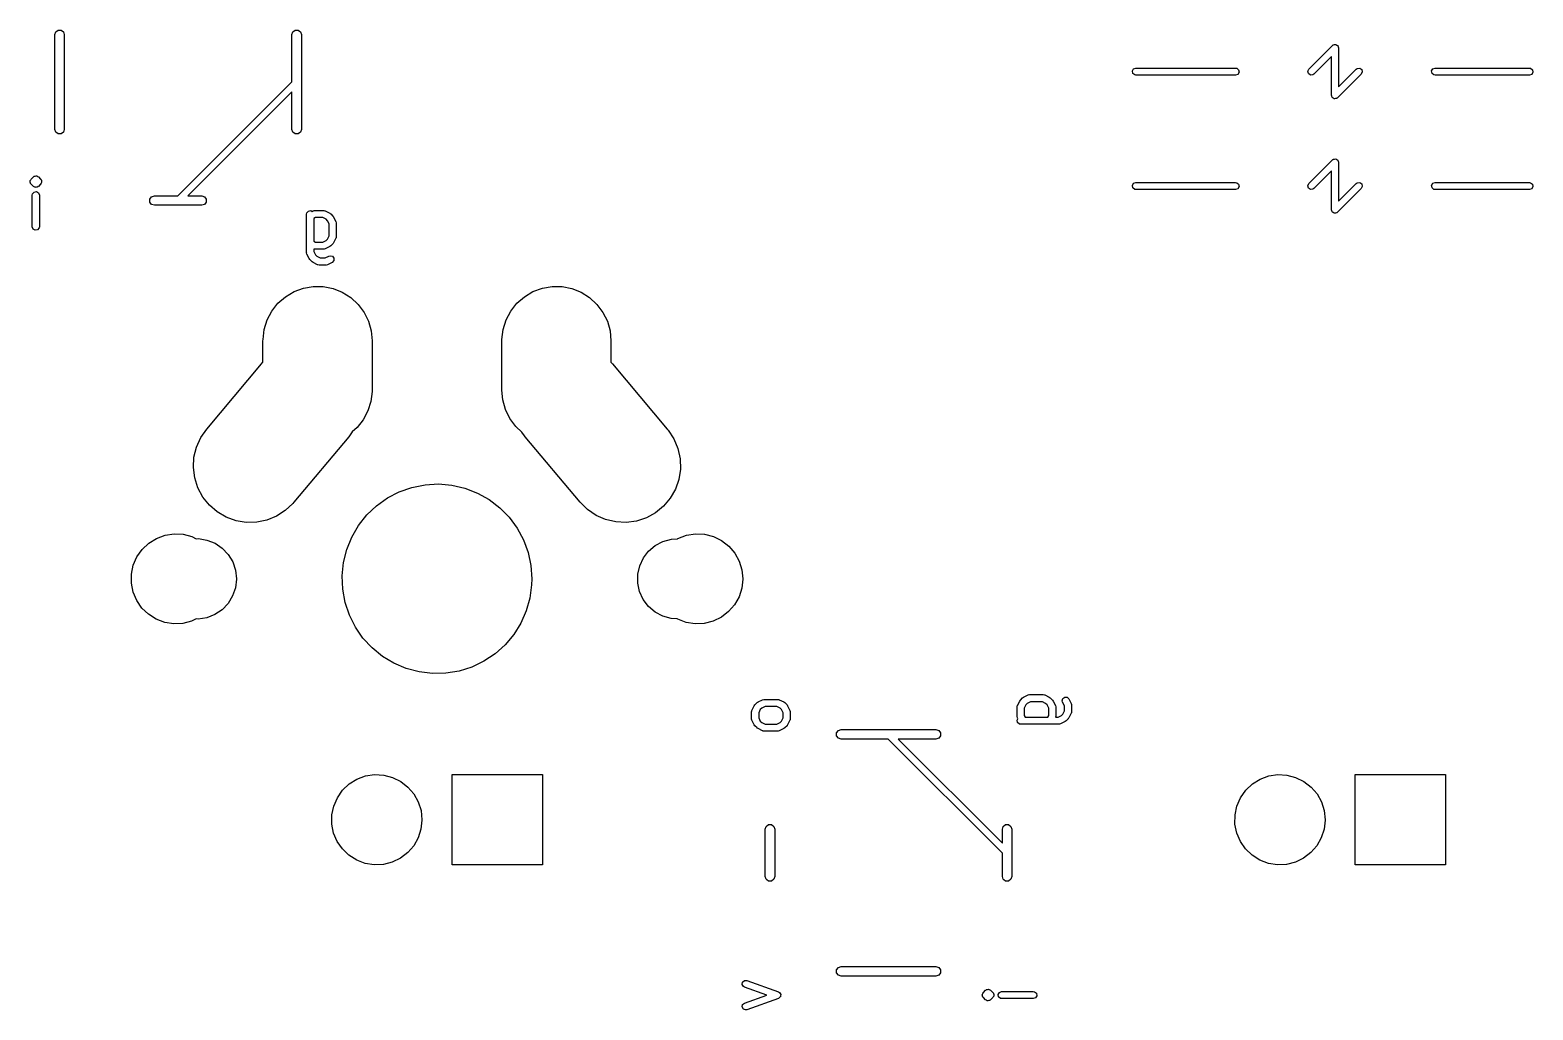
# Model space of a CAD drawing. Extents: x 0 to 132, y -20 to 105.
# Drawn here: x 0.16 to 31.86, y -0.09 to 20.57 of the extents above; entities that cross this region are included whole.
import ezdxf

# ---------------------------------------------------------------- set-up
doc = ezdxf.new("R2010")
doc.units = 0
doc.layers.add('BLACK', color=7, linetype='CONTINUOUS')

msp = doc.modelspace()

# ---------------------------------------------------------------- linework, layer by layer
at = {"layer": 'BLACK', "linetype": 'CONTINUOUS'}
for p, q in [((0.685, 18.4775), (0.685001, 20.4775)), ((0.685001, 20.4775), (0.704099, 20.5363)), ((0.704099, 20.5363), (0.754099, 20.5726)), ((0.754099, 20.5726), (0.815902, 20.5726)), ((0.815902, 20.5726), (0.865902, 20.5363)), ((0.865902, 20.5363), (0.885, 20.4775)), ((0.885, 20.4775), (0.885, 18.4775)), ((5.685, 20.4775), (5.7041, 20.5363)), ((5.685, 19.4836), (5.685, 20.4775)), ((5.7041, 20.5363), (5.7541, 20.5726)), ((5.7541, 20.5726), (5.8159, 20.5726)), ((5.8159, 20.5726), (5.8659, 20.5363)), ((5.8659, 20.5363), (5.885, 20.4775)), ((5.885, 20.4775), (5.885, 18.4775)), ((27.136, 19.7495), (27.636, 20.2495)), ((27.614, 20.0154), (27.242, 19.6435)), ((27.614, 19.1965), (27.614, 20.0154)), ((27.636, 20.2495), (27.6494, 20.2589)), ((27.6494, 20.2589), (27.6515, 20.2615)), ((27.6515, 20.2615), (27.6535, 20.2618)), ((27.6535, 20.2618), (27.6573, 20.2645)), ((27.6573, 20.2645), (27.6798, 20.2664)), ((27.6798, 20.2664), (27.702, 20.2704)), ((27.702, 20.2704), (27.705, 20.2686)), ((27.705, 20.2686), (27.7084, 20.2689)), ((27.7084, 20.2689), (27.7269, 20.256)), ((27.7269, 20.256), (27.7465, 20.2447)), ((27.7465, 20.2447), (27.7476, 20.2415)), ((27.7476, 20.2415), (27.7504, 20.2395)), ((27.7504, 20.2395), (27.7563, 20.2177)), ((27.7563, 20.2177), (27.764, 20.1965)), ((27.764, 20.1965), (27.764, 19.3776)), ((23.4151, 19.7095), (23.4408, 19.754)), ((23.424, 19.659), (23.4151, 19.7095)), ((23.4633, 19.626), (23.424, 19.659)), ((23.4408, 19.754), (23.489, 19.7715)), ((23.489, 19.7715), (25.589, 19.7715)), ((25.589, 19.7715), (25.6147, 19.767)), ((25.6147, 19.767), (25.654, 19.734)), ((25.6629, 19.6835), (25.6372, 19.639)), ((25.654, 19.734), (25.6629, 19.6835)), ((27.1143, 19.703), (27.136, 19.7495)), ((27.1276, 19.6535), (27.1143, 19.703)), ((27.764, 19.3776), (28.136, 19.7495)), ((28.136, 19.7495), (28.1573, 19.7645)), ((28.1573, 19.7645), (28.2084, 19.7689)), ((28.2084, 19.7689), (28.2504, 19.7395)), ((28.2637, 19.69), (28.242, 19.6435)), ((28.2504, 19.7395), (28.2637, 19.69)), ((29.7251, 19.7095), (29.7508, 19.754)), ((29.734, 19.659), (29.7251, 19.7095)), ((29.7733, 19.626), (29.734, 19.659)), ((29.7508, 19.754), (29.799, 19.7715)), ((29.799, 19.7715), (31.789, 19.7715)), ((31.789, 19.7715), (31.8147, 19.767)), ((31.8147, 19.767), (31.854, 19.734)), ((31.8629, 19.6835), (31.8372, 19.639)), ((31.854, 19.734), (31.8629, 19.6835)), ((3.27893, 17.0775), (5.685, 19.4836)), ((23.489, 19.6215), (23.4633, 19.626)), ((25.589, 19.6215), (23.489, 19.6215)), ((25.6372, 19.639), (25.589, 19.6215)), ((27.1696, 19.6241), (27.1276, 19.6535)), ((27.2207, 19.6285), (27.1696, 19.6241)), ((27.242, 19.6435), (27.2207, 19.6285)), ((28.242, 19.6435), (27.742, 19.1435)), ((29.799, 19.6215), (29.7733, 19.626)), ((31.789, 19.6215), (29.799, 19.6215)), ((31.8372, 19.639), (31.789, 19.6215)), ((5.685, 19.2714), (3.49107, 17.0775)), ((5.685, 18.4775), (5.685, 19.2714)), ((27.6217, 19.1753), (27.614, 19.1965)), ((27.6276, 19.1535), (27.6217, 19.1753)), ((27.6304, 19.1515), (27.6276, 19.1535)), ((27.6315, 19.1483), (27.6304, 19.1515)), ((27.6511, 19.137), (27.6315, 19.1483)), ((27.6696, 19.1241), (27.6511, 19.137)), ((27.673, 19.1244), (27.6696, 19.1241)), ((27.676, 19.1226), (27.673, 19.1244)), ((27.6982, 19.1266), (27.676, 19.1226)), ((27.7207, 19.1285), (27.6982, 19.1266)), ((27.7245, 19.1312), (27.7207, 19.1285)), ((27.7265, 19.1315), (27.7245, 19.1312)), ((27.7286, 19.1341), (27.7265, 19.1315)), ((27.742, 19.1435), (27.7286, 19.1341)), ((0.704098, 18.4187), (0.685, 18.4775)), ((0.754098, 18.3824), (0.704098, 18.4187)), ((0.865902, 18.4187), (0.815901, 18.3824)), ((0.885, 18.4775), (0.865902, 18.4187)), ((5.7041, 18.4187), (5.685, 18.4775)), ((5.7541, 18.3824), (5.7041, 18.4187)), ((5.8659, 18.4187), (5.8159, 18.3824)), ((5.885, 18.4775), (5.8659, 18.4187)), ((0.815901, 18.3824), (0.754098, 18.3824)), ((5.8159, 18.3824), (5.7541, 18.3824)), ((27.136, 17.3365), (27.636, 17.8365)), ((27.636, 17.8365), (27.6494, 17.8459)), ((27.6494, 17.8459), (27.6515, 17.8485)), ((27.6515, 17.8485), (27.6535, 17.8488)), ((27.6535, 17.8488), (27.6573, 17.8515)), ((27.6573, 17.8515), (27.6798, 17.8534)), ((27.6798, 17.8534), (27.702, 17.8574)), ((27.702, 17.8574), (27.705, 17.8556)), ((27.705, 17.8556), (27.7084, 17.8559)), ((27.7084, 17.8559), (27.7269, 17.843)), ((27.7269, 17.843), (27.7465, 17.8317)), ((27.7465, 17.8317), (27.7476, 17.8285)), ((27.7476, 17.8285), (27.7504, 17.8265)), ((27.7504, 17.8265), (27.7563, 17.8047)), ((27.7563, 17.8047), (27.764, 17.7835)), ((27.764, 17.7835), (27.764, 16.9646)), ((0.184347, 17.4305), (0.231968, 17.4782)), ((0.231968, 17.4782), (0.240072, 17.4838)), ((0.240072, 17.4838), (0.241983, 17.4866)), ((0.241983, 17.4866), (0.245201, 17.4874)), ((0.245201, 17.4874), (0.245378, 17.4875)), ((0.245378, 17.4875), (0.2475, 17.4901)), ((0.2475, 17.4901), (0.249491, 17.4904)), ((0.249491, 17.4904), (0.253304, 17.4931)), ((0.253304, 17.4931), (0.272716, 17.4948)), ((0.272716, 17.4948), (0.291537, 17.4998)), ((0.291537, 17.4998), (0.294644, 17.4984)), ((0.294644, 17.4984), (0.298023, 17.499)), ((0.298023, 17.499), (0.300995, 17.4973)), ((0.300995, 17.4973), (0.304411, 17.4976)), ((0.304411, 17.4976), (0.320375, 17.4864)), ((0.320375, 17.4864), (0.338033, 17.4782)), ((0.338033, 17.4782), (0.385652, 17.4305)), ((27.614, 17.6024), (27.242, 17.2305)), ((27.614, 16.7835), (27.614, 17.6024)), ((0.162666, 17.384), (0.165526, 17.3902)), ((0.167709, 17.3652), (0.162666, 17.384)), ((0.164936, 17.3969), (0.176111, 17.4129)), ((0.165526, 17.3902), (0.164936, 17.3969)), ((0.169407, 17.3458), (0.167709, 17.3652)), ((0.175082, 17.3377), (0.169407, 17.3458)), ((0.175944, 17.3345), (0.175082, 17.3377)), ((0.178673, 17.3326), (0.175944, 17.3345)), ((0.176111, 17.4129), (0.184347, 17.4305)), ((0.184348, 17.3245), (0.178673, 17.3326)), ((0.231968, 17.2768), (0.184348, 17.3245)), ((0.214524, 17.1174), (0.247501, 17.1567)), ((0.249627, 17.2686), (0.231968, 17.2768)), ((0.247501, 17.1567), (0.298024, 17.1656)), ((0.265589, 17.2574), (0.249627, 17.2686)), ((0.269005, 17.2577), (0.265589, 17.2574)), ((0.271977, 17.256), (0.269005, 17.2577)), ((0.275357, 17.2566), (0.271977, 17.256)), ((0.278464, 17.2552), (0.275357, 17.2566)), ((0.297284, 17.2602), (0.278464, 17.2552)), ((0.316696, 17.2619), (0.297284, 17.2602)), ((0.298024, 17.1656), (0.342453, 17.14)), ((0.320509, 17.2646), (0.316696, 17.2619)), ((0.3225, 17.2649), (0.320509, 17.2646)), ((0.324622, 17.2675), (0.3225, 17.2649)), ((0.324801, 17.2676), (0.324622, 17.2675)), ((0.328018, 17.2684), (0.324801, 17.2676)), ((0.329928, 17.2712), (0.328018, 17.2684)), ((0.338033, 17.2768), (0.329928, 17.2712)), ((0.385651, 17.3245), (0.338033, 17.2768)), ((0.342453, 17.14), (0.36, 17.0918)), ((0.393885, 17.3421), (0.385651, 17.3245)), ((0.385652, 17.4305), (0.391327, 17.4224)), ((0.391327, 17.4224), (0.394055, 17.4205)), ((0.405063, 17.3581), (0.393885, 17.3421)), ((0.394055, 17.4205), (0.394917, 17.4173)), ((0.394917, 17.4173), (0.400592, 17.4092)), ((0.400592, 17.4092), (0.40229, 17.3898)), ((0.40229, 17.3898), (0.407333, 17.371)), ((0.407333, 17.371), (0.404473, 17.3648)), ((0.404473, 17.3648), (0.405063, 17.3581)), ((23.4151, 17.2965), (23.4408, 17.341)), ((23.424, 17.246), (23.4151, 17.2965)), ((23.4633, 17.213), (23.424, 17.246)), ((23.4408, 17.341), (23.489, 17.3585)), ((23.489, 17.2085), (23.4633, 17.213)), ((23.489, 17.3585), (25.589, 17.3585)), ((25.589, 17.2085), (23.489, 17.2085)), ((25.589, 17.3585), (25.6147, 17.354)), ((25.6372, 17.226), (25.589, 17.2085)), ((25.6147, 17.354), (25.654, 17.321)), ((25.6629, 17.2705), (25.6372, 17.226)), ((25.654, 17.321), (25.6629, 17.2705)), ((27.1143, 17.29), (27.136, 17.3365)), ((27.1276, 17.2405), (27.1143, 17.29)), ((27.1696, 17.2111), (27.1276, 17.2405)), ((27.2207, 17.2155), (27.1696, 17.2111)), ((27.242, 17.2305), (27.2207, 17.2155)), ((28.242, 17.2305), (27.742, 16.7305)), ((27.764, 16.9646), (28.136, 17.3365)), ((28.136, 17.3365), (28.1573, 17.3515)), ((28.1573, 17.3515), (28.2084, 17.3559)), ((28.2084, 17.3559), (28.2504, 17.3265)), ((28.2637, 17.277), (28.242, 17.2305)), ((28.2504, 17.3265), (28.2637, 17.277)), ((29.7251, 17.2965), (29.7508, 17.341)), ((29.734, 17.246), (29.7251, 17.2965)), ((29.7733, 17.213), (29.734, 17.246)), ((29.7508, 17.341), (29.799, 17.3585)), ((29.799, 17.2085), (29.7733, 17.213)), ((29.799, 17.3585), (31.789, 17.3585)), ((31.789, 17.2085), (29.799, 17.2085)), ((31.789, 17.3585), (31.8147, 17.354)), ((31.8372, 17.226), (31.789, 17.2085)), ((31.8147, 17.354), (31.854, 17.321)), ((31.8629, 17.2705), (31.8372, 17.226)), ((31.854, 17.321), (31.8629, 17.2705)), ((0.21, 16.4251), (0.210001, 17.0918)), ((0.210001, 17.0918), (0.214524, 17.1174)), ((0.36, 17.0918), (0.36, 16.4251)), ((2.68989, 17.0084), (2.72622, 17.0584)), ((2.68989, 16.9466), (2.68989, 17.0084)), ((2.72622, 16.8966), (2.68989, 16.9466)), ((2.72622, 17.0584), (2.785, 17.0775)), ((2.785, 16.8775), (2.72622, 16.8966)), ((2.785, 17.0775), (3.27893, 17.0775)), ((3.785, 16.8775), (2.785, 16.8775)), ((3.49107, 17.0775), (3.785, 17.0775)), ((3.785, 17.0775), (3.84378, 17.0584)), ((3.84378, 16.8966), (3.785, 16.8775)), ((3.84378, 17.0584), (3.88011, 17.0084)), ((3.88011, 16.9466), (3.84378, 16.8966)), ((3.88011, 17.0084), (3.88011, 16.9466)), ((5.99571, 16.6918), (6.00024, 16.7174)), ((5.99571, 15.8823), (5.99571, 16.6918)), ((6.00024, 16.7174), (6.03321, 16.7567)), ((6.03321, 16.7567), (6.08374, 16.7656)), ((6.08374, 16.7656), (6.11262, 16.749)), ((6.11262, 16.749), (6.13241, 16.7589)), ((6.13241, 16.7589), (6.15738, 16.7663)), ((6.18366, 16.6168), (6.14571, 16.5978)), ((6.14571, 16.5978), (6.14571, 16.1191)), ((6.15738, 16.7663), (6.16174, 16.7653)), ((6.16174, 16.7653), (6.16595, 16.7668)), ((6.16595, 16.7668), (6.35643, 16.7668)), ((6.33872, 16.6168), (6.18366, 16.6168)), ((6.40724, 16.5825), (6.33872, 16.6168)), ((6.35643, 16.7668), (6.38208, 16.7623)), ((6.38208, 16.7623), (6.38551, 16.7594)), ((6.38551, 16.7594), (6.38997, 16.7589)), ((6.38997, 16.7589), (6.48521, 16.7112)), ((6.43764, 16.5521), (6.40724, 16.5825)), ((6.4719, 16.4836), (6.43764, 16.5521)), ((6.48521, 16.7112), (6.50321, 16.6979)), ((6.50321, 16.6979), (6.5047, 16.6972)), ((6.5047, 16.6972), (6.55232, 16.6496)), ((6.55232, 16.6496), (6.56518, 16.6312)), ((6.56518, 16.6312), (6.56637, 16.6301)), ((6.56637, 16.6301), (6.61398, 16.5349)), ((6.61398, 16.5349), (6.62141, 16.5099)), ((6.62141, 16.5099), (6.62037, 16.5055)), ((6.62037, 16.5055), (6.6219, 16.5013)), ((6.6219, 16.5013), (6.6219, 16.2156)), ((27.6217, 16.7623), (27.614, 16.7835)), ((27.6276, 16.7405), (27.6217, 16.7623)), ((27.6304, 16.7385), (27.6276, 16.7405)), ((27.6315, 16.7353), (27.6304, 16.7385)), ((27.6511, 16.724), (27.6315, 16.7353)), ((27.6696, 16.7111), (27.6511, 16.724)), ((27.673, 16.7114), (27.6696, 16.7111)), ((27.676, 16.7096), (27.673, 16.7114)), ((27.6982, 16.7136), (27.676, 16.7096)), ((27.7207, 16.7155), (27.6982, 16.7136)), ((27.7245, 16.7182), (27.7207, 16.7155)), ((27.7265, 16.7185), (27.7245, 16.7182)), ((27.7286, 16.7211), (27.7265, 16.7185)), ((27.742, 16.7305), (27.7286, 16.7211)), ((0.227547, 16.3769), (0.21, 16.4251)), ((0.271976, 16.3513), (0.227547, 16.3769)), ((0.322499, 16.3602), (0.271976, 16.3513)), ((0.355477, 16.3995), (0.322499, 16.3602)), ((0.36, 16.4251), (0.355477, 16.3995)), ((6.43764, 16.1648), (6.4719, 16.2333)), ((6.4719, 16.2333), (6.4719, 16.4836)), ((6.61398, 16.1821), (6.56637, 16.0868)), ((6.6145, 16.1865), (6.61398, 16.1821)), ((6.61738, 16.1899), (6.6145, 16.1865)), ((6.6219, 16.2156), (6.61738, 16.1899)), ((5.99725, 15.878), (5.99571, 15.8823)), ((5.99621, 15.8737), (5.99725, 15.878)), ((6.00363, 15.8487), (5.99621, 15.8737)), ((6.14571, 16.1191), (6.18366, 16.1001)), ((6.16595, 15.9501), (6.14571, 15.9537)), ((6.14571, 15.9537), (6.14571, 15.9)), ((6.14571, 15.9), (6.17997, 15.8315)), ((6.35643, 15.9501), (6.16595, 15.9501)), ((6.18366, 16.1001), (6.33872, 16.1001)), ((6.33872, 16.1001), (6.40724, 16.1344)), ((6.36064, 15.9517), (6.35643, 15.9501)), ((6.365, 15.9506), (6.36064, 15.9517)), ((6.38997, 15.958), (6.365, 15.9506)), ((6.48521, 16.0057), (6.38997, 15.958)), ((6.40724, 16.1344), (6.43764, 16.1648)), ((6.48633, 16.0068), (6.48521, 16.0057)), ((6.5047, 16.0197), (6.48633, 16.0068)), ((6.55232, 16.0673), (6.5047, 16.0197)), ((6.55301, 16.0688), (6.55232, 16.0673)), ((6.56637, 16.0868), (6.55301, 16.0688)), ((6.05125, 15.7535), (6.00363, 15.8487)), ((6.05244, 15.7524), (6.05125, 15.7535)), ((6.0653, 15.734), (6.05244, 15.7524)), ((6.11292, 15.6864), (6.0653, 15.734)), ((6.1144, 15.6857), (6.11292, 15.6864)), ((6.13241, 15.6723), (6.1144, 15.6857)), ((6.22765, 15.6247), (6.13241, 15.6723)), ((6.17997, 15.8315), (6.21038, 15.801)), ((6.21038, 15.801), (6.27889, 15.7668)), ((6.2321, 15.6242), (6.22765, 15.6247)), ((6.23554, 15.6213), (6.2321, 15.6242)), ((6.26119, 15.6168), (6.23554, 15.6213)), ((6.40405, 15.6168), (6.26119, 15.6168)), ((6.27889, 15.7668), (6.38634, 15.7668)), ((6.38634, 15.7668), (6.46574, 15.8065)), ((6.40826, 15.6183), (6.40405, 15.6168)), ((6.41262, 15.6173), (6.40826, 15.6183)), ((6.43759, 15.6247), (6.41262, 15.6173)), ((6.53282, 15.6723), (6.43759, 15.6247)), ((6.46574, 15.8065), (6.49071, 15.8139)), ((6.49071, 15.8139), (6.54061, 15.802)), ((6.5681, 15.7096), (6.53282, 15.6723)), ((6.54061, 15.802), (6.57117, 15.7608)), ((6.57117, 15.7608), (6.5681, 15.7096)), ((5.39182, 14.8101), (5.55005, 14.9489)), ((5.55005, 14.9489), (5.73091, 15.0565)), ((5.73091, 15.0565), (5.92836, 15.1293)), ((5.92836, 15.1293), (6.13577, 15.165)), ((6.13577, 15.165), (6.34621, 15.1622)), ((6.34621, 15.1622), (6.55262, 15.1211)), ((6.55262, 15.1211), (6.74809, 15.0432)), ((6.74809, 15.0432), (6.92608, 14.9309)), ((6.92608, 14.9309), (7.08062, 14.788)), ((10.4318, 14.8101), (10.59, 14.9489)), ((10.59, 14.9489), (10.7709, 15.0565)), ((10.7709, 15.0565), (10.9684, 15.1293)), ((10.9684, 15.1293), (11.1758, 15.165)), ((11.1758, 15.165), (11.3862, 15.1622)), ((11.3862, 15.1622), (11.5926, 15.1211)), ((11.5926, 15.1211), (11.7881, 15.0432)), ((11.7881, 15.0432), (11.9661, 14.9309)), ((11.9661, 14.9309), (12.1206, 14.788)), ((5.16354, 14.4586), (5.26153, 14.6448)), ((5.26153, 14.6448), (5.39182, 14.8101)), ((7.08062, 14.788), (7.20654, 14.6194)), ((7.20654, 14.6194), (7.29962, 14.4306)), ((10.2035, 14.4586), (10.3015, 14.6448)), ((10.3015, 14.6448), (10.4318, 14.8101)), ((12.1206, 14.788), (12.2465, 14.6194)), ((12.2465, 14.6194), (12.3396, 14.4306)), ((5.10113, 14.2576), (5.16354, 14.4586)), ((7.29962, 14.4306), (7.35674, 14.2281)), ((10.1411, 14.2576), (10.2035, 14.4586)), ((12.3396, 14.4306), (12.3967, 14.2281)), ((5.076, 14.0185), (5.07639, 14.0486)), ((5.076, 13.5705), (5.076, 14.0185)), ((5.07639, 14.0486), (5.10113, 14.2576)), ((7.35674, 14.2281), (7.376, 14.0185)), ((7.376, 14.0185), (7.376, 12.9815)), ((10.116, 14.0185), (10.1164, 14.0486)), ((10.116, 12.9815), (10.116, 14.0185)), ((10.1164, 14.0486), (10.1411, 14.2576)), ((12.3967, 14.2281), (12.416, 14.0185)), ((12.416, 14.0185), (12.416, 13.5675)), ((3.88819, 12.1581), (5.04521, 13.537)), ((5.04521, 13.537), (5.06571, 13.5608)), ((5.06571, 13.5608), (5.076, 13.5705)), ((12.416, 13.5675), (12.4468, 13.537)), ((12.4468, 13.537), (13.6038, 12.1581)), ((7.35087, 12.7424), (7.28846, 12.5414)), ((7.37561, 12.9514), (7.35087, 12.7424)), ((7.376, 12.9815), (7.37561, 12.9514)), ((10.1353, 12.7719), (10.116, 12.9815)), ((10.1924, 12.5694), (10.1353, 12.7719)), ((7.28846, 12.5414), (7.19047, 12.3552)), ((10.2855, 12.3806), (10.1924, 12.5694)), ((10.4114, 12.212), (10.2855, 12.3806)), ((3.76301, 11.9777), (3.88819, 12.1581)), ((6.956, 12.0985), (6.88371, 11.9943)), ((7.06018, 12.1899), (6.956, 12.0985)), ((7.19047, 12.3552), (7.06018, 12.1899)), ((10.539, 12.0941), (10.4114, 12.212)), ((10.5884, 12.0187), (10.539, 12.0941)), ((13.6038, 12.1581), (13.6237, 12.1338)), ((13.6237, 12.1338), (13.7441, 11.9502)), ((3.62062, 11.5642), (3.67282, 11.7775)), ((3.67282, 11.7775), (3.76301, 11.9777)), ((6.88371, 11.9943), (5.72669, 10.6154)), ((10.6083, 11.9943), (10.5884, 12.0187)), ((11.7653, 10.6154), (10.6083, 11.9943)), ((13.7441, 11.9502), (13.829, 11.7476)), ((13.829, 11.7476), (13.8756, 11.533)), ((3.60817, 11.3449), (3.62062, 11.5642)), ((13.8756, 11.533), (13.8823, 11.3135)), ((3.63589, 11.1271), (3.60817, 11.3449)), ((3.70284, 10.9179), (3.63589, 11.1271)), ((13.8489, 11.0965), (13.7765, 10.8892)), ((13.8823, 11.3135), (13.8489, 11.0965)), ((3.80678, 10.7245), (3.70284, 10.9179)), ((7.701, 10.7053), (7.9517, 10.8355)), ((7.9517, 10.8355), (8.21825, 10.9291)), ((8.21825, 10.9291), (8.49533, 10.9842)), ((8.49533, 10.9842), (8.77741, 10.9998)), ((8.77741, 10.9998), (9.05887, 10.9754)), ((9.05887, 10.9754), (9.33408, 10.9116)), ((9.33408, 10.9116), (9.59756, 10.8097)), ((9.59756, 10.8097), (9.84405, 10.6716)), ((13.7765, 10.8892), (13.6675, 10.6985)), ((3.94423, 10.5532), (3.80678, 10.7245)), ((4.1106, 10.4099), (3.94423, 10.5532)), ((5.70619, 10.5916), (5.54623, 10.4412)), ((5.72669, 10.6154), (5.70619, 10.5916)), ((7.26674, 10.346), (7.47115, 10.541)), ((7.47115, 10.541), (7.701, 10.7053)), ((9.84405, 10.6716), (10.0686, 10.5002)), ((10.0686, 10.5002), (10.2668, 10.2989)), ((11.9213, 10.4608), (11.7653, 10.6154)), ((13.5256, 10.5309), (13.3556, 10.3919)), ((13.6675, 10.6985), (13.5256, 10.5309)), ((4.3003, 10.2992), (4.1106, 10.4099)), ((4.50699, 10.225), (4.3003, 10.2992)), ((4.72373, 10.1897), (4.50699, 10.225)), ((4.94328, 10.1945), (4.72373, 10.1897)), ((5.15829, 10.2392), (4.94328, 10.1945)), ((5.36154, 10.3224), (5.15829, 10.2392)), ((5.54623, 10.4412), (5.36154, 10.3224)), ((7.09184, 10.1242), (7.26674, 10.346)), ((10.2668, 10.2989), (10.4347, 10.0717)), ((12.1028, 10.3372), (11.9213, 10.4608)), ((12.3038, 10.2488), (12.1028, 10.3372)), ((12.5175, 10.1985), (12.3038, 10.2488)), ((12.7369, 10.1879), (12.5175, 10.1985)), ((12.9545, 10.2175), (12.7369, 10.1879)), ((13.1631, 10.2863), (12.9545, 10.2175)), ((13.3556, 10.3919), (13.1631, 10.2863)), ((2.66636, 9.75267), (2.82955, 9.85385)), ((2.82955, 9.85385), (3.00974, 9.92015)), ((3.00974, 9.92015), (3.19959, 9.94887)), ((3.19959, 9.94887), (3.39134, 9.93882)), ((3.39134, 9.93882), (3.57714, 9.89042)), ((3.57714, 9.89042), (3.66693, 9.84624)), ((3.66693, 9.84624), (3.71345, 9.84868)), ((3.71345, 9.84868), (3.89458, 9.81869)), ((6.84389, 9.61803), (6.94994, 9.87988)), ((6.94994, 9.87988), (7.09184, 10.1242)), ((10.4347, 10.0717), (10.5688, 9.82303)), ((13.5131, 9.79031), (13.6901, 9.83907)), ((13.6901, 9.83907), (13.8164, 9.84568)), ((13.8164, 9.84568), (13.8295, 9.85385)), ((13.8295, 9.85385), (14.0097, 9.92015)), ((14.0097, 9.92015), (14.1996, 9.94887)), ((14.1996, 9.94887), (14.3913, 9.93882)), ((14.3913, 9.93882), (14.5771, 9.89042)), ((14.5771, 9.89042), (14.7494, 9.80565)), ((2.41672, 9.46347), (2.52685, 9.62075)), ((2.52685, 9.62075), (2.66636, 9.75267)), ((3.89458, 9.81869), (4.06505, 9.75051)), ((4.06505, 9.75051), (4.2169, 9.64731)), ((4.2169, 9.64731), (4.34305, 9.51391)), ((4.34305, 9.51391), (4.43761, 9.35653)), ((6.77578, 9.34386), (6.84389, 9.61803)), ((10.5688, 9.82303), (10.6666, 9.55798)), ((10.6666, 9.55798), (10.726, 9.2818)), ((13.0989, 9.44032), (13.2105, 9.58618)), ((13.2105, 9.58618), (13.3507, 9.70468)), ((13.3507, 9.70468), (13.5131, 9.79031)), ((14.7494, 9.80565), (14.9011, 9.68796)), ((14.9011, 9.68796), (15.0261, 9.54218)), ((15.0261, 9.54218), (15.1192, 9.37425)), ((2.3012, 9.0993), (2.34047, 9.28725)), ((2.34047, 9.28725), (2.41672, 9.46347)), ((4.43761, 9.35653), (4.49617, 9.18253)), ((6.74699, 9.06282), (6.77578, 9.34386)), ((10.726, 9.2818), (10.746, 9)), ((12.9813, 9.09475), (13.0213, 9.27393)), ((13.0213, 9.27393), (13.0989, 9.44032)), ((15.1192, 9.37425), (15.1766, 9.19102)), ((2.30053, 8.9073), (2.3012, 9.0993)), ((2.33849, 8.71908), (2.30053, 8.9073)), ((4.51598, 8.99407), (4.49488, 8.81168)), ((4.49617, 9.18253), (4.516, 9)), ((4.516, 9), (4.51598, 8.99407)), ((6.75808, 8.78053), (6.74699, 9.06282)), ((10.746, 9), (10.7421, 8.87442)), ((12.9807, 8.91115), (12.9813, 9.09475)), ((13.0195, 8.7317), (12.9807, 8.91115)), ((15.196, 8.99337), (15.1752, 8.80248)), ((15.1766, 9.19102), (15.196, 9)), ((15.196, 9), (15.196, 8.99337)), ((2.41351, 8.54233), (2.33849, 8.71908)), ((4.4351, 8.63809), (4.33945, 8.48138)), ((4.49488, 8.81168), (4.4351, 8.63809)), ((6.80883, 8.50262), (6.75808, 8.78053)), ((10.7044, 8.59442), (10.6278, 8.32252)), ((10.7421, 8.87442), (10.7044, 8.59442)), ((13.0959, 8.56476), (13.0195, 8.7317)), ((13.2064, 8.41813), (13.0959, 8.56476)), ((15.1165, 8.61967), (15.0223, 8.45239)), ((15.1752, 8.80248), (15.1165, 8.61967)), ((2.52254, 8.38429), (2.41351, 8.54233)), ((2.66112, 8.25139), (2.52254, 8.38429)), ((2.8236, 8.14907), (2.66112, 8.25139)), ((4.0598, 8.24673), (3.88886, 8.17974)), ((4.21237, 8.34886), (4.0598, 8.24673)), ((4.33945, 8.48138), (4.21237, 8.34886)), ((6.89824, 8.23463), (6.80883, 8.50262)), ((10.6278, 8.32252), (10.5135, 8.06414)), ((13.3458, 8.29865), (13.2064, 8.41813)), ((13.5076, 8.21189), (13.3458, 8.29865)), ((14.8963, 8.30748), (14.7438, 8.19086)), ((15.0223, 8.45239), (14.8963, 8.30748)), ((3.00333, 8.08152), (2.8236, 8.14907)), ((3.19297, 8.05148), (3.00333, 8.08152)), ((3.38478, 8.06019), (3.19297, 8.05148)), ((3.57092, 8.10729), (3.38478, 8.06019)), ((3.66642, 8.15346), (3.57092, 8.10729)), ((3.70752, 8.15101), (3.66642, 8.15346)), ((3.88886, 8.17974), (3.70752, 8.15101)), ((7.02452, 7.98192), (6.89824, 8.23463)), ((7.18514, 7.74951), (7.02452, 7.98192)), ((10.5135, 8.06414), (10.364, 7.82443)), ((13.6842, 8.1619), (13.5076, 8.21189)), ((13.8156, 8.1541), (13.6842, 8.1619)), ((13.8236, 8.14907), (13.8156, 8.1541)), ((14.0033, 8.08152), (13.8236, 8.14907)), ((14.193, 8.05148), (14.0033, 8.08152)), ((14.3848, 8.06019), (14.193, 8.05148)), ((14.5709, 8.10729), (14.3848, 8.06019)), ((14.7438, 8.19086), (14.5709, 8.10729)), ((7.37691, 7.54206), (7.18514, 7.74951)), ((10.1823, 7.60817), (9.97181, 7.41969)), ((10.364, 7.82443), (10.1823, 7.60817)), ((7.59599, 7.3637), (7.37691, 7.54206)), ((7.83802, 7.21799), (7.59599, 7.3637)), ((9.97181, 7.41969), (9.73692, 7.26274)), ((8.09816, 7.10783), (7.83802, 7.21799)), ((8.37124, 7.03543), (8.09816, 7.10783)), ((8.65179, 7.00222), (8.37124, 7.03543)), ((8.93422, 7.00888), (8.65179, 7.00222)), ((9.21289, 7.05526), (8.93422, 7.00888)), ((9.48225, 7.14045), (9.21289, 7.05526)), ((9.73692, 7.26274), (9.48225, 7.14045)), ((15.4506, 6.33971), (15.4513, 6.3412)), ((15.4513, 6.3412), (15.4989, 6.38882)), ((15.4989, 6.38882), (15.5173, 6.40168)), ((15.5173, 6.40168), (15.5184, 6.40287)), ((15.5184, 6.40287), (15.6136, 6.45049)), ((15.6136, 6.45049), (15.6386, 6.45791)), ((15.6386, 6.45791), (15.643, 6.45687)), ((15.643, 6.45687), (15.6472, 6.4584)), ((15.6472, 6.4584), (15.9329, 6.4584)), ((15.9329, 6.4584), (15.9586, 6.45388)), ((15.9586, 6.45388), (15.962, 6.451)), ((15.962, 6.451), (15.9664, 6.45049)), ((15.9664, 6.45049), (16.0617, 6.40287)), ((16.0617, 6.40287), (16.0797, 6.38951)), ((16.0797, 6.38951), (16.0812, 6.38882)), ((16.0812, 6.38882), (16.1288, 6.3412)), ((16.1288, 6.3412), (16.1417, 6.32283)), ((20.9896, 6.32647), (21.0373, 6.42171)), ((21.0373, 6.42171), (21.0506, 6.43971)), ((21.0506, 6.43971), (21.0513, 6.4412)), ((21.0513, 6.4412), (21.0989, 6.48882)), ((21.0989, 6.48882), (21.1173, 6.50168)), ((21.1173, 6.50168), (21.1184, 6.50287)), ((21.1184, 6.50287), (21.2136, 6.55049)), ((21.166, 6.34374), (21.1317, 6.27522)), ((21.1964, 6.37415), (21.166, 6.34374)), ((21.2649, 6.40841), (21.1964, 6.37415)), ((21.2136, 6.55049), (21.2386, 6.55791)), ((21.2386, 6.55791), (21.243, 6.55687)), ((21.243, 6.55687), (21.2472, 6.5584)), ((21.2472, 6.5584), (21.5329, 6.5584)), ((21.5152, 6.40841), (21.2649, 6.40841)), ((21.5837, 6.37415), (21.5152, 6.40841)), ((21.5329, 6.5584), (21.5586, 6.55388)), ((21.5586, 6.55388), (21.562, 6.551)), ((21.562, 6.551), (21.5664, 6.55049)), ((21.5664, 6.55049), (21.6617, 6.50287)), ((21.6141, 6.34374), (21.5837, 6.37415)), ((21.6484, 6.27522), (21.6141, 6.34374)), ((21.6617, 6.50287), (21.6797, 6.48951)), ((21.6797, 6.48951), (21.6812, 6.48882)), ((21.6812, 6.48882), (21.7288, 6.4412)), ((21.7288, 6.4412), (21.7417, 6.42283)), ((21.7417, 6.42283), (21.7428, 6.42171)), ((21.7428, 6.42171), (21.7905, 6.32647)), ((21.9346, 6.42721), (21.9465, 6.47711)), ((21.942, 6.40224), (21.9346, 6.42721)), ((21.9817, 6.32284), (21.942, 6.40224)), ((21.9465, 6.47711), (21.9877, 6.50767)), ((21.9877, 6.50767), (22.0389, 6.5046)), ((22.0389, 6.5046), (22.0762, 6.46933)), ((22.0762, 6.46933), (22.1238, 6.37409)), ((22.1238, 6.37409), (22.1312, 6.34912)), ((22.1312, 6.34912), (22.1302, 6.34476)), ((22.1302, 6.34476), (22.1317, 6.34055)), ((22.1317, 6.34055), (22.1317, 6.19769)), ((15.3817, 6.19293), (15.3862, 6.21858)), ((15.3817, 6.05007), (15.3817, 6.19293)), ((15.3832, 6.04586), (15.3817, 6.05007)), ((15.3822, 6.0415), (15.3832, 6.04586)), ((15.3896, 6.01653), (15.3822, 6.0415)), ((15.3862, 6.21858), (15.3891, 6.22201)), ((15.3891, 6.22201), (15.3896, 6.22647)), ((15.3896, 6.22647), (15.4373, 6.32171)), ((15.4373, 6.32171), (15.4506, 6.33971)), ((15.566, 6.24374), (15.5317, 6.17522)), ((15.5317, 6.17522), (15.5317, 6.06778)), ((15.5317, 6.06778), (15.566, 5.99926)), ((15.5964, 6.27415), (15.566, 6.24374)), ((15.6649, 6.3084), (15.5964, 6.27415)), ((15.9152, 6.3084), (15.6649, 6.3084)), ((15.9837, 6.27415), (15.9152, 6.3084)), ((16.0141, 6.24374), (15.9837, 6.27415)), ((16.0484, 6.17522), (16.0141, 6.24374)), ((16.0141, 5.99926), (16.0484, 6.06778)), ((16.0484, 6.06778), (16.0484, 6.17522)), ((16.1417, 6.32283), (16.1428, 6.32171)), ((16.1428, 6.32171), (16.1905, 6.22647)), ((16.1905, 6.22647), (16.1979, 6.2015)), ((16.1939, 6.02442), (16.191, 6.02098)), ((16.1984, 6.05007), (16.1939, 6.02442)), ((16.1979, 6.2015), (16.1968, 6.19714)), ((16.1968, 6.19714), (16.1984, 6.19293)), ((16.1984, 6.19293), (16.1984, 6.05007)), ((20.9817, 6.29293), (20.9862, 6.31858)), ((20.9817, 6.10245), (20.9817, 6.29293)), ((20.9832, 6.09824), (20.9817, 6.10245)), ((20.9822, 6.09388), (20.9832, 6.09824)), ((20.9896, 6.06891), (20.9822, 6.09388)), ((20.9829, 6.02024), (20.9995, 6.04912)), ((20.9862, 6.31858), (20.9891, 6.32201)), ((20.9891, 6.32201), (20.9896, 6.32647)), ((20.9995, 6.04912), (20.9896, 6.06891)), ((21.1317, 6.27522), (21.1317, 6.12016)), ((21.1317, 6.12016), (21.1507, 6.08221)), ((21.1507, 6.08221), (21.6294, 6.08221)), ((21.6294, 6.08221), (21.6484, 6.12016)), ((21.6484, 6.12016), (21.6484, 6.27522)), ((21.7905, 6.32647), (21.7979, 6.3015)), ((21.7984, 6.10245), (21.7948, 6.08221)), ((21.7948, 6.08221), (21.8485, 6.08221)), ((21.7979, 6.3015), (21.7968, 6.29714)), ((21.7968, 6.29714), (21.7984, 6.29293)), ((21.7984, 6.29293), (21.7984, 6.10245)), ((21.8485, 6.08221), (21.917, 6.11647)), ((21.917, 6.11647), (21.9475, 6.14688)), ((21.9475, 6.14688), (21.9817, 6.2154)), ((21.9817, 6.2154), (21.9817, 6.32284)), ((22.0621, 6.04942), (22.0145, 6.0018)), ((22.0628, 6.0509), (22.0621, 6.04942)), ((22.0762, 6.06891), (22.0628, 6.0509)), ((22.1238, 6.16415), (22.0762, 6.06891)), ((22.1243, 6.1686), (22.1238, 6.16415)), ((22.1272, 6.17204), (22.1243, 6.1686)), ((22.1317, 6.19769), (22.1272, 6.17204)), ((15.4373, 5.92129), (15.3896, 6.01653)), ((15.4384, 5.92017), (15.4373, 5.92129)), ((15.4513, 5.9018), (15.4384, 5.92017)), ((15.4989, 5.85418), (15.4513, 5.9018)), ((15.5004, 5.85349), (15.4989, 5.85418)), ((15.5184, 5.84013), (15.5004, 5.85349)), ((15.6136, 5.79251), (15.5184, 5.84013)), ((15.566, 5.99926), (15.5964, 5.96885)), ((15.5964, 5.96885), (15.6649, 5.9346)), ((15.6181, 5.792), (15.6136, 5.79251)), ((15.6215, 5.78912), (15.6181, 5.792)), ((15.6472, 5.7846), (15.6215, 5.78912)), ((15.9329, 5.7846), (15.6472, 5.7846)), ((15.6649, 5.9346), (15.9152, 5.9346)), ((15.9152, 5.9346), (15.9837, 5.96885)), ((15.9371, 5.78613), (15.9329, 5.7846)), ((15.9415, 5.78509), (15.9371, 5.78613)), ((15.9664, 5.79251), (15.9415, 5.78509)), ((16.0617, 5.84013), (15.9664, 5.79251)), ((15.9837, 5.96885), (16.0141, 5.99926)), ((16.0628, 5.84132), (16.0617, 5.84013)), ((16.0812, 5.85418), (16.0628, 5.84132)), ((16.1288, 5.9018), (16.0812, 5.85418)), ((16.1295, 5.90328), (16.1288, 5.9018)), ((16.1428, 5.92129), (16.1295, 5.90328)), ((16.1905, 6.01653), (16.1428, 5.92129)), ((16.191, 6.02098), (16.1905, 6.01653)), ((17.1759, 5.7524), (17.2122, 5.8024)), ((17.1759, 5.6906), (17.1759, 5.7524)), ((17.2122, 5.8024), (17.271, 5.8215)), ((17.271, 5.8215), (19.271, 5.8215)), ((19.271, 5.8215), (19.3298, 5.8024)), ((19.3298, 5.8024), (19.3661, 5.7524)), ((19.3661, 5.7524), (19.3661, 5.6906)), ((20.9918, 5.96971), (20.9829, 6.02024)), ((21.0311, 5.93674), (20.9918, 5.96971)), ((21.0567, 5.93221), (21.0311, 5.93674)), ((21.8662, 5.93221), (21.0567, 5.93221)), ((21.8705, 5.93375), (21.8662, 5.93221)), ((21.8748, 5.93271), (21.8705, 5.93375)), ((21.8998, 5.94013), (21.8748, 5.93271)), ((21.995, 5.98775), (21.8998, 5.94013)), ((21.9961, 5.98894), (21.995, 5.98775)), ((22.0145, 6.0018), (21.9961, 5.98894)), ((17.2122, 5.6406), (17.1759, 5.6906)), ((17.271, 5.6215), (17.2122, 5.6406)), ((18.2649, 5.6215), (17.271, 5.6215)), ((20.671, 3.21543), (18.2649, 5.6215)), ((19.271, 5.6215), (18.4771, 5.6215)), ((18.4771, 5.6215), (20.671, 3.42757)), ((19.3298, 5.6406), (19.271, 5.6215)), ((19.3661, 5.6906), (19.3298, 5.6406)), ((6.89484, 4.67466), (7.05845, 4.7761)), ((7.05845, 4.7761), (7.23912, 4.84258)), ((7.23912, 4.84258), (7.42947, 4.87136)), ((7.42947, 4.87136), (7.62172, 4.86129)), ((7.62172, 4.86129), (7.80801, 4.81276)), ((7.80801, 4.81276), (7.98075, 4.72777)), ((9.0635, 2.9675), (9.0635, 4.8725)), ((9.0635, 4.8725), (10.9685, 4.8725)), ((10.9685, 4.8725), (10.9685, 2.9675)), ((25.9448, 4.67466), (26.1085, 4.7761)), ((26.1085, 4.7761), (26.2891, 4.84258)), ((26.2891, 4.84258), (26.4795, 4.87136)), ((26.4795, 4.87136), (26.6717, 4.86129)), ((26.6717, 4.86129), (26.858, 4.81276)), ((26.858, 4.81276), (27.0307, 4.72777)), ((28.1135, 2.9675), (28.1135, 4.8725)), ((28.1135, 4.8725), (30.0185, 4.8725)), ((30.0185, 4.8725), (30.0185, 2.9675)), ((6.64454, 4.38469), (6.75496, 4.54238)), ((6.75496, 4.54238), (6.89484, 4.67466)), ((7.98075, 4.72777), (8.13286, 4.60977)), ((8.13286, 4.60977), (8.25814, 4.4636)), ((8.25814, 4.4636), (8.35148, 4.29523)), ((25.6945, 4.38469), (25.805, 4.54238)), ((25.805, 4.54238), (25.9448, 4.67466)), ((27.0307, 4.72777), (27.1829, 4.60977)), ((27.1829, 4.60977), (27.3081, 4.4636)), ((27.3081, 4.4636), (27.4015, 4.29523)), ((6.52872, 4.01956), (6.56809, 4.20801)), ((6.56809, 4.20801), (6.64454, 4.38469)), ((8.35148, 4.29523), (8.40904, 4.11153)), ((25.5787, 4.01956), (25.6181, 4.20801)), ((25.6181, 4.20801), (25.6945, 4.38469)), ((27.4015, 4.29523), (27.459, 4.11153)), ((6.52805, 3.82705), (6.52872, 4.01956)), ((6.5661, 3.63834), (6.52805, 3.82705)), ((8.42848, 3.91335), (8.40769, 3.72196)), ((8.40904, 4.11153), (8.4285, 3.92)), ((8.4285, 3.92), (8.42848, 3.91335)), ((15.6901, 3.78028), (15.7401, 3.81661)), ((15.7401, 3.81661), (15.8019, 3.81661)), ((15.8019, 3.81661), (15.8519, 3.78028)), ((20.6901, 3.78028), (20.7401, 3.81661)), ((20.7401, 3.81661), (20.8019, 3.81661)), ((20.8019, 3.81661), (20.8519, 3.78028)), ((25.578, 3.82705), (25.5787, 4.01956)), ((25.6161, 3.63834), (25.578, 3.82705)), ((27.4785, 3.91335), (27.4577, 3.72196)), ((27.459, 4.11153), (27.4785, 3.92)), ((27.4785, 3.92), (27.4785, 3.91335)), ((6.64132, 3.46113), (6.5661, 3.63834)), ((8.34883, 3.53867), (8.25433, 3.37095)), ((8.40769, 3.72196), (8.34883, 3.53867)), ((15.671, 3.7215), (15.6901, 3.78028)), ((15.671, 3.2215), (15.671, 3.7215)), ((15.8519, 3.78028), (15.871, 3.7215)), ((15.871, 3.7215), (15.871, 2.7215)), ((20.671, 3.7215), (20.6901, 3.78028)), ((20.671, 3.42757), (20.671, 3.7215)), ((20.8519, 3.78028), (20.871, 3.7215)), ((20.871, 3.7215), (20.871, 2.7215)), ((25.6913, 3.46113), (25.6161, 3.63834)), ((27.3988, 3.53867), (27.3043, 3.37095)), ((27.4577, 3.72196), (27.3988, 3.53867)), ((6.75063, 3.30267), (6.64132, 3.46113)), ((6.88958, 3.16942), (6.75063, 3.30267)), ((8.12803, 3.22566), (7.9751, 3.10873)), ((8.25433, 3.37095), (8.12803, 3.22566)), ((15.671, 2.7215), (15.671, 3.2215)), ((20.671, 2.7215), (20.671, 3.21543)), ((25.8006, 3.30267), (25.6913, 3.46113)), ((25.9396, 3.16942), (25.8006, 3.30267)), ((27.178, 3.22566), (27.0251, 3.10873)), ((27.3043, 3.37095), (27.178, 3.22566)), ((7.05248, 3.06683), (6.88958, 3.16942)), ((7.23269, 2.9991), (7.05248, 3.06683)), ((7.42283, 2.96898), (7.23269, 2.9991)), ((7.61514, 2.97772), (7.42283, 2.96898)), ((7.80177, 3.02494), (7.61514, 2.97772)), ((7.9751, 3.10873), (7.80177, 3.02494)), ((10.9685, 2.9675), (9.0635, 2.9675)), ((26.1025, 3.06683), (25.9396, 3.16942)), ((26.2827, 2.9991), (26.1025, 3.06683)), ((26.4728, 2.96898), (26.2827, 2.9991)), ((26.6651, 2.97772), (26.4728, 2.96898)), ((26.8518, 3.02494), (26.6651, 2.97772)), ((27.0251, 3.10873), (26.8518, 3.02494)), ((30.0185, 2.9675), (28.1135, 2.9675)), ((15.6901, 2.66272), (15.671, 2.7215)), ((15.7011, 2.65474), (15.6901, 2.66272)), ((15.6901, 2.66272), (15.6901, 2.66272)), ((15.7401, 2.62639), (15.7011, 2.65474)), ((15.8019, 2.62639), (15.7401, 2.62639)), ((15.8519, 2.66272), (15.8019, 2.62639)), ((15.871, 2.7215), (15.8519, 2.66272)), ((20.6901, 2.66272), (20.671, 2.7215)), ((20.7011, 2.65474), (20.6901, 2.66272)), ((20.6901, 2.66272), (20.6901, 2.66272)), ((20.7401, 2.62639), (20.7011, 2.65474)), ((20.8019, 2.62639), (20.7401, 2.62639)), ((20.8519, 2.66272), (20.8019, 2.62639)), ((20.871, 2.7215), (20.8519, 2.66272)), ((17.1759, 0.752402), (17.2122, 0.802402)), ((17.1759, 0.690598), (17.1759, 0.752402)), ((17.2122, 0.640598), (17.1759, 0.690598)), ((17.2122, 0.802402), (17.271, 0.8215)), ((17.271, 0.6215), (17.2122, 0.640598)), ((17.271, 0.8215), (19.271, 0.8215)), ((19.271, 0.8215), (19.3298, 0.802402)), ((19.3298, 0.640598), (19.271, 0.6215)), ((19.3298, 0.802402), (19.3661, 0.752402)), ((19.3661, 0.690598), (19.3298, 0.640598)), ((19.3661, 0.752402), (19.3661, 0.690598)), ((15.1829, 0.446127), (15.1915, 0.496703)), ((15.2089, 0.401853), (15.1829, 0.446127)), ((15.1915, 0.496703), (15.2306, 0.529916)), ((15.2315, 0.388966), (15.2089, 0.401853)), ((15.2306, 0.529916), (15.2819, 0.530226)), ((15.7004, 0.2215), (15.2315, 0.388966)), ((15.2819, 0.530226), (15.9486, 0.292131)), ((19.271, 0.6215), (17.271, 0.6215)), ((20.2703, 0.274533), (20.318, 0.322153)), ((20.318, 0.322153), (20.3261, 0.327827)), ((20.3261, 0.327827), (20.328, 0.330557)), ((20.328, 0.330557), (20.3312, 0.331419)), ((20.3312, 0.331419), (20.3393, 0.337093)), ((20.3393, 0.337093), (20.3587, 0.338791)), ((20.3587, 0.338791), (20.3775, 0.343834)), ((20.3775, 0.343834), (20.3837, 0.340974)), ((20.3837, 0.340974), (20.3904, 0.341564)), ((20.3904, 0.341564), (20.4064, 0.330386)), ((20.4064, 0.330386), (20.424, 0.322152)), ((20.424, 0.322152), (20.4717, 0.274532)), ((15.1828, -0.029171), (15.192, 0.021296)), ((15.192, 0.021296), (15.2315, 0.054035)), ((15.2315, 0.054035), (15.7004, 0.2215)), ((15.9486, 0.150869), (15.2819, -0.087225)), ((15.9486, 0.292131), (15.9712, 0.279244)), ((15.949, 0.151177), (15.9486, 0.150869)), ((15.9495, 0.15118), (15.949, 0.151177)), ((15.9687, 0.167525), (15.9495, 0.15118)), ((15.9881, 0.183608), (15.9687, 0.167525)), ((15.9712, 0.279244), (15.9715, 0.278827)), ((15.9715, 0.278827), (15.9719, 0.27866)), ((15.9719, 0.27866), (15.9844, 0.25678)), ((15.9844, 0.25678), (15.9972, 0.23497)), ((15.9882, 0.184081), (15.9881, 0.183608)), ((15.9886, 0.184393), (15.9882, 0.184081)), ((15.9928, 0.209258), (15.9886, 0.184393)), ((15.9973, 0.234076), (15.9928, 0.209258)), ((15.9972, 0.23497), (15.9971, 0.234495)), ((15.9971, 0.234495), (15.9973, 0.234076)), ((20.2487, 0.228036), (20.2501, 0.231144)), ((20.2537, 0.209216), (20.2487, 0.228036)), ((20.2495, 0.234524), (20.2512, 0.237496)), ((20.2501, 0.231144), (20.2495, 0.234524)), ((20.2509, 0.24091), (20.2621, 0.25687)), ((20.2512, 0.237496), (20.2509, 0.24091)), ((20.2554, 0.189804), (20.2537, 0.209216)), ((20.2581, 0.185991), (20.2554, 0.189804)), ((20.2584, 0.184), (20.2581, 0.185991)), ((20.261, 0.181878), (20.2584, 0.184)), ((20.2611, 0.1817), (20.261, 0.181878)), ((20.2619, 0.178482), (20.2611, 0.1817)), ((20.2647, 0.176571), (20.2619, 0.178482)), ((20.2621, 0.25687), (20.2703, 0.274533)), ((20.2703, 0.168467), (20.2647, 0.176571)), ((20.318, 0.120848), (20.2703, 0.168467)), ((20.3356, 0.112614), (20.318, 0.120848)), ((20.3516, 0.101437), (20.3356, 0.112614)), ((20.3583, 0.102027), (20.3516, 0.101437)), ((20.3645, 0.099167), (20.3583, 0.102027)), ((20.3833, 0.10421), (20.3645, 0.099167)), ((20.4027, 0.105908), (20.3833, 0.10421)), ((20.4108, 0.111583), (20.4027, 0.105908)), ((20.414, 0.112445), (20.4108, 0.111583)), ((20.4159, 0.115173), (20.414, 0.112445)), ((20.424, 0.120848), (20.4159, 0.115173)), ((20.4717, 0.168467), (20.424, 0.120848)), ((20.4717, 0.274532), (20.4773, 0.266427)), ((20.4799, 0.186125), (20.4717, 0.168467)), ((20.4773, 0.266427), (20.4801, 0.264517)), ((20.4911, 0.202088), (20.4799, 0.186125)), ((20.4801, 0.264517), (20.4809, 0.261301)), ((20.4809, 0.261301), (20.481, 0.261122)), ((20.481, 0.261122), (20.4836, 0.259)), ((20.4836, 0.259), (20.4839, 0.257009)), ((20.4839, 0.257009), (20.4866, 0.253196)), ((20.4866, 0.253196), (20.4883, 0.233782)), ((20.4883, 0.233782), (20.4933, 0.214963)), ((20.4925, 0.208476), (20.4908, 0.205504)), ((20.4908, 0.205504), (20.4911, 0.202088)), ((20.4933, 0.214963), (20.4919, 0.211856)), ((20.4919, 0.211856), (20.4925, 0.208476)), ((20.5829, 0.234524), (20.6085, 0.278953)), ((20.5918, 0.184), (20.5829, 0.234524)), ((20.6311, 0.151023), (20.5918, 0.184)), ((20.6085, 0.278953), (20.6567, 0.2965)), ((20.6567, 0.1465), (20.6311, 0.151023)), ((20.6567, 0.2965), (21.3234, 0.2965)), ((21.3234, 0.1465), (20.6567, 0.1465)), ((21.3234, 0.2965), (21.349, 0.291977)), ((21.3716, 0.164047), (21.3234, 0.1465)), ((21.349, 0.291977), (21.3883, 0.259)), ((21.3972, 0.208476), (21.3716, 0.164047)), ((21.3883, 0.259), (21.3972, 0.208476)), ((15.2082, -0.073756), (15.1828, -0.029171)), ((15.2563, -0.091593), (15.2082, -0.073756)), ((15.2819, -0.087225), (15.2563, -0.091593))]:
    msp.add_line(p, q, dxfattribs=at)

doc.saveas('drawing.dxf')
